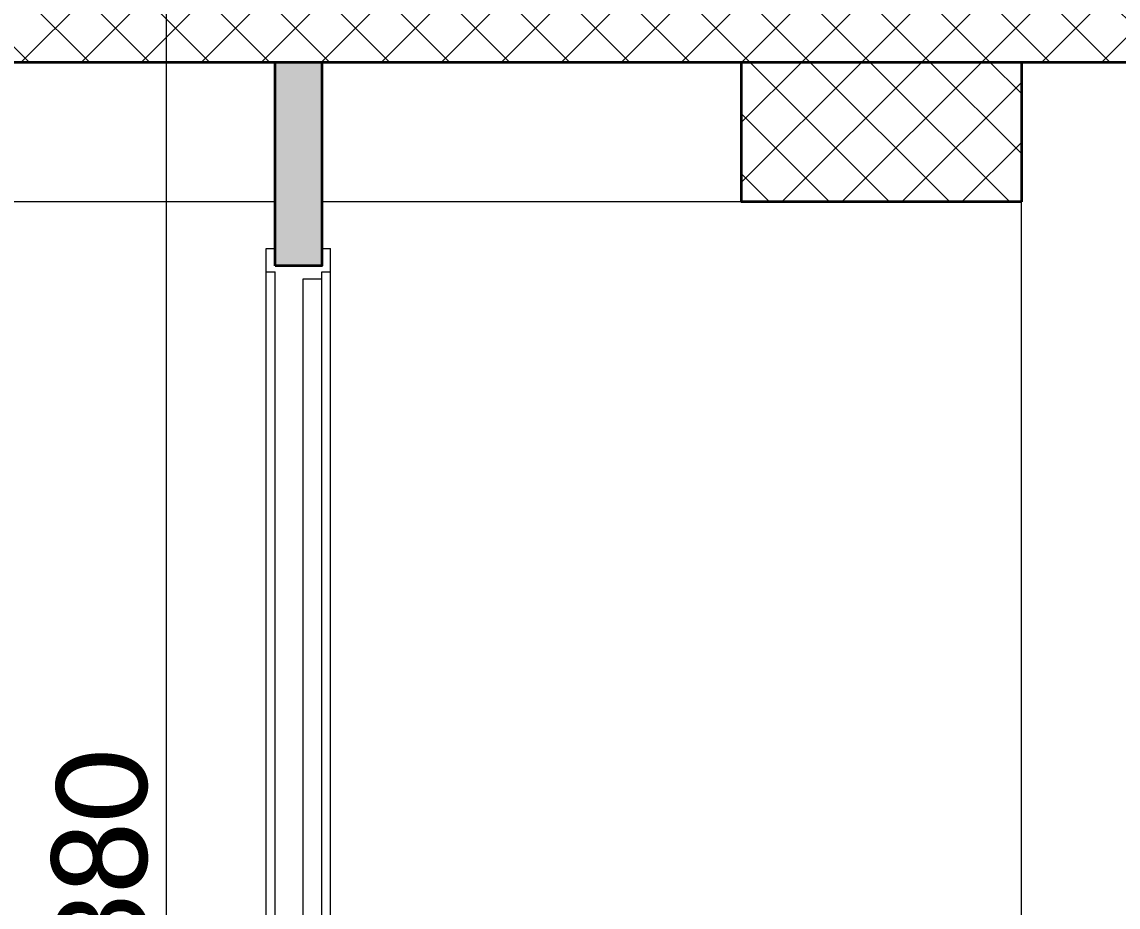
# Model space of a CAD drawing. Header units: millimetres. Extents: x -310 to 171125, y -3027 to 55843.
# Drawn here: x 135443 to 137793, y 10084 to 11982 of the extents above; entities that cross this region are included whole.
import ezdxf

# ---------------------------------------------------------------- set-up
doc = ezdxf.new("R2010")
doc.units = ezdxf.units.MM
doc.header["$MEASUREMENT"] = 0
doc.set_wipeout_variables(frame=1)
doc.linetypes.add('Wipeout_Contour', pattern=[1000, 0, -1000])
doc.layers.add('Dimensioning - General', color=7, linetype='Continuous')
doc.layers.add('Structural - Bearing', color=7, linetype='Continuous')
for name, color, linetype, lineweight, true_color in [('Dimensioning - General_Pen_No__61', 7, 'Continuous', 20, 0x6a6a6a), ('Dimensioning - General_Pen_No__88', 7, 'Continuous', 20, 0xfd4435), ('Structural - Bearing_Pen_No__82', 7, 'Continuous', 20, 0xaaaaaa)]:
    doc.layers.add(name, color=color, linetype=linetype, lineweight=lineweight, true_color=true_color)
for name, color, linetype, lineweight in [('Structural - Bearing_Pen_No__1', 7, 'Continuous', 13), ('Structural - Bearing_Pen_No__101', 252, 'Continuous', 13), ('Structural - Bearing_Pen_No__7', 7, 'Continuous', 35)]:
    doc.layers.add(name, color=color, linetype=linetype, lineweight=lineweight)
doc.layers.get('0').off()
doc.styles.add('GENERATED_STYLE_6', font='calibril.ttf')
doc.dimstyles.new('GENERATED_STYLE__1', dxfattribs={"dimtxt": 195.999997, "dimasz": 106.4, "dimexe": 0.18, "dimexo": 0.0625, "dimgap": 0.09, "dimtad": 1, "dimdec": 0, "dimlfac": 0.1, "dimzin": 0, "dimdsep": 46, "dimtxsty": 'GENERATED_STYLE_6', "dimblk": 'ARROWHEAD_2', "dimblk1": 'ARROWHEAD_2', "dimblk2": 'ARROWHEAD_2', "dimcen": 0.09, "dimse1": 1, "dimse2": 1, "dimclrd": 256, "dimclre": 256, "dimclrt": 256, "dimadec": 0, "dimazin": 0, "dimtfac": 1, "dimtdec": 4, "dimtmove": 0, "dimatfit": 3, "dimfxl": 1, "dimtolj": 1, "dimtzin": 0, "dimarcsym": 0})
pattern_1 = [(45, (0, 0), (-64.346715, 64.346715), []), (135, (0, 0), (64.346715, 64.346715), [])]

# ---------------------------------------------------------------- blocks, each defined once
blk = doc.blocks.new('*D153')
at = {"layer": 'Dimensioning - General_Pen_No__61', "color": 251, "linetype": 'Continuous', "lineweight": 20, "true_color": 0x6a6a6a, "transparency": 16777216}
for p, q in [((135682.9, 12136), (135822.9, 12055.2)), ((135857.9, 12095.6), (135647.9, 12095.6)), ((135752.9, 8295.6), (135752.9, 12095.6)), ((135682.9, 8336), (135822.9, 8255.2)), ((135857.9, 8295.6), (135647.9, 8295.6))]:
    blk.add_line(p, q, dxfattribs=at)
at = {"layer": 'Dimensioning - General_Pen_No__88', "color": 20, "lineweight": 20, "true_color": 0xfd4435, "transparency": 16777216, "insert": (135713.7, 9957.3), "char_height": 196, "attachment_point": 7, "rotation": 90, "style": 'GENERATED_STYLE_6'}
blk.add_mtext('\\A1;{\\pql;\\fCalibri Light|b0|i0|c0|p34;380}', dxfattribs=at)
blk = doc.blocks.new('ARROWHEAD_2')
at = {"color": 0, "linetype": 'Continuous', "lineweight": 0}
for p, q in [((-0.378, -0.655), (0.378, 0.655)), ((0, 0), (-1, 0))]:
    blk.add_line(p, q, dxfattribs=at)

msp = doc.modelspace()

# ---------------------------------------------------------------- hatches: boundary and pattern name
at = {"layer": 'Structural - Bearing_Pen_No__1', "linetype": 'Continuous', "lineweight": 13}
h = msp.add_hatch(dxfattribs=at)
h.set_pattern_fill('CONCRETE_BLOCK', style=0, pattern_type=2)
h.set_pattern_definition(pattern_1)
h.paths.add_polyline_path([(139085.2, 11895.6), (139085.2, 12095.6), (123882.8, 12095.6), (123882.8, 11895.6)])
h = msp.add_hatch(dxfattribs=at)
h.set_pattern_fill('CONCRETE_BLOCK', style=0, pattern_type=2)
h.set_pattern_definition(pattern_1)
h.paths.add_polyline_path([(137585.2, 11595.6), (136985.2, 11595.6), (136985.2, 11895.6), (137585.2, 11895.6)])
at = {"layer": 'Structural - Bearing_Pen_No__101', "linetype": 'Continuous', "lineweight": 13}
msp.add_hatch(color=252, dxfattribs=at).paths.add_polyline_path([(135985.2, 11458.6), (135985.2, 11895.6), (136085.2, 11895.6), (136085.2, 11458.6)])

# ---------------------------------------------------------------- linework, layer by layer
at = {"layer": 'Structural - Bearing_Pen_No__1', "color": 7, "linetype": 'Continuous', "lineweight": 13}
for p, q in [((135966.2, 11495.6), (135985.2, 11495.6)), ((135985.2, 11458.6), (135985.2, 11495.6)), ((136085.2, 11495.6), (136104.2, 11495.6)), ((136085.2, 11458.6), (136085.2, 11495.6)), ((135985.2, 11458.6), (136085.2, 11458.6)), ((136045.2, 11330.6), (136045.2, 11430.6)), ((136045.2, 11418.6), (136045.2, 11430.6)), ((136045.2, 8395.6), (136045.2, 11418.6)), ((136045.2, 8395.6), (136045.2, 11330.6))]:
    msp.add_line(p, q, dxfattribs=at)
at = {"layer": 'Structural - Bearing_Pen_No__7', "color": 7, "linetype": 'Continuous', "lineweight": 35, "flags": 128}
for points in [[(139085.2, 11895.6), (139085.2, 12095.6), (123882.8, 12095.6), (123882.8, 11895.6)], [(135985.2, 11458.6), (135985.2, 11895.6), (136085.2, 11895.6), (136085.2, 11458.6)], [(137585.2, 11595.6), (136985.2, 11595.6), (136985.2, 11895.6), (137585.2, 11895.6)]]:
    msp.add_lwpolyline(points, close=True, dxfattribs=at)
at = {"layer": 'Structural - Bearing_Pen_No__82', "color": 253, "linetype": 'Continuous', "lineweight": 20, "true_color": 0xaaaaaa}
for p, q in [((135985.2, 11595.6), (131985.2, 11595.6)), ((136985.2, 11595.6), (136085.2, 11595.6)), ((137585.2, 8295.6), (137585.2, 11595.6))]:
    msp.add_line(p, q, dxfattribs=at)

# ---------------------------------------------------------------- dimensions: what is measured, and where the dimension line sits
at = {"layer": 'Dimensioning - General', "color": 251, "linetype": 'Continuous', "lineweight": 20, "true_color": 0x6a6a6a}
dim = msp.add_linear_dim(base=(135752.9, 12095.6), p1=(109661.3, 8295.6), p2=(109698.6, 12095.6), angle=90, dimstyle='GENERATED_STYLE__1', dxfattribs=at)
dim.commit()
dim.dimension.update_dxf_attribs({"geometry": '*D153', "text_midpoint": (135615.7, 10181.4), "dimtype": 160, "text_rotation": 90})

# ---------------------------------------------------------------- wipeouts: each hides what was drawn before it
at = {"color": 254, "linetype": 'Wipeout_Contour', "lineweight": 0, "ltscale": 1499460.993654422}
msp.add_wipeout([(135966.2, 11445.6), (135966.2, 8395.6), (135985.2, 8395.6), (135985.2, 9249.9), (135982.5, 9252.2), (135980.8, 9255.2), (135980.2, 9258.6), (135980.8, 9262), (135982.5, 9265), (135985.2, 9267.3), (135985.2, 11445.6)], dxfattribs=at).dxf.layer = 'Structural - Bearing'
at = {"color": 254, "linetype": 'Wipeout_Contour', "lineweight": 0, "ltscale": 818793.298091}
msp.add_wipeout([(136104.2, 11445.6), (136085.2, 11445.6), (136085.2, 9285.6), (136095.2, 9285.6), (136095.2, 9268.5), (136104.2, 9268.5)], dxfattribs=at).dxf.layer = 'Structural - Bearing'

# ---------------------------------------------------------------- next in the draw order: linework, layer by layer
at = {"layer": 'Structural - Bearing_Pen_No__1', "color": 7, "linetype": 'Continuous', "lineweight": 13}
for p, q in [((135966.2, 11445.6), (135966.2, 11495.6)), ((136104.2, 11445.6), (136104.2, 11495.6)), ((135966.2, 11445.6), (135985.2, 11445.6)), ((135985.2, 11418.6), (135985.2, 11445.6)), ((136085.2, 11445.6), (136104.2, 11445.6)), ((136085.2, 11430.6), (136085.2, 11445.6)), ((136045.2, 11430.6), (136085.2, 11430.6)), ((136045.2, 11430.6), (136085.2, 11430.6)), ((136085.2, 11330.6), (136085.2, 11430.6)), ((135985.2, 8395.6), (135985.2, 11418.6)), ((136085.2, 8395.6), (136085.2, 11330.6))]:
    msp.add_line(p, q, dxfattribs=at)
at = {"layer": 'Structural - Bearing_Pen_No__82', "color": 253, "linetype": 'Continuous', "lineweight": 20, "true_color": 0xaaaaaa}
for p, q in [((135966.2, 8395.6), (135966.2, 11445.6)), ((136104.2, 9268.5), (136104.2, 11445.6))]:
    msp.add_line(p, q, dxfattribs=at)

doc.saveas('drawing.dxf')
